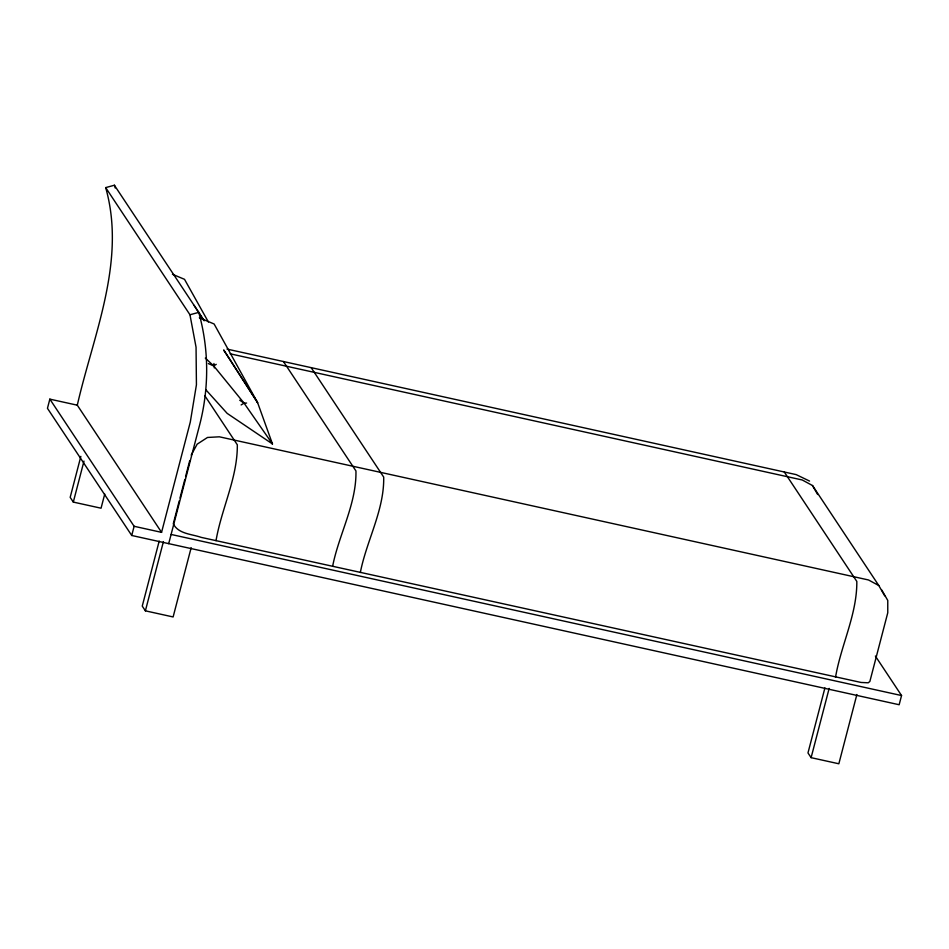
<?xml version="1.0" encoding="UTF-8"?>
<svg xmlns="http://www.w3.org/2000/svg" width="949" height="949" viewBox="0 0 949 949"><rect width="100%" height="100%" fill="white"/><g stroke="black" fill="none" stroke-linecap="round" stroke-linejoin="round"><path stroke-width="1.42" d="M213.928 363.503L214.296 367.915M115.22 187.985A225.257 216.894 -33.5 0 0 114.461 185.221L105.683 187.605L189.966 314.76L196.052 347.204L196.431 384.784L190.286 422.103L161.567 532.353L77.296 405.187L49.846 399.138L47.45 408.319L131.733 535.485L899.154 704.739L901.55 695.546L875.369 656.044M77.296 405.187C93.453 334.416 126.466 261.141 105.683 187.605M80.855 456.374L70.179 497.359L73.31 502.092L101.057 508.201L104.734 494.073M73.31 502.092L83.986 461.095M131.733 535.485L134.117 526.292L49.846 399.138M159.195 541.084L142.255 606.103L145.387 610.836L173.121 616.957L191.164 547.692M145.387 610.836L163.43 541.571M179.242 500.894L173.287 523.789C178.341 534.026 191.71 534.026 201.212 537.383L861.075 682.461L868.216 682.794L869.865 681.453L887.766 612.769L887.766 600.444L881.74 589.981M179.99 498.035L184.841 479.435M185.589 476.576L189.681 460.834M168.708 543.635L199.871 424.025A225.257 216.894 -33.5 0 0 198.744 312.387L114.39 185.245M216.028 540.645C221.473 508.605 237.653 477.62 237.321 444.796L204.747 395.638M824.918 687.918L807.979 752.937L811.11 757.658L838.845 763.779L856.888 694.514M811.11 757.658L829.153 688.405M835.523 677.278C840.956 645.237 857.149 614.252 856.817 581.429L784.289 471.997M332.613 566.363C338.829 534.489 356.658 503.931 355.946 470.953L283.419 361.522M360.347 572.472C366.575 540.61 384.392 510.04 383.693 477.074L311.165 367.643M191.176 455.105L197.167 444.168L207.487 437.465L219.385 436.813L868.513 579.969L878.786 585.521L884.682 595.806M216.242 364.333L213.727 365.923L208.353 363.586M241.129 404.938L244.083 403.147L246.598 403.052M189.966 314.76L198.744 312.387M227.036 349.09L796.187 474.619L809.556 481.072M230.168 353.811L802.237 479.98L812.51 485.532L878.786 585.521M134.117 526.292L161.567 532.353M171.105 534.453L901.55 695.546M172.433 274.261L184.521 279.326L208.365 321.96M199.337 317.796L214.118 323.989L257.618 402.661L272.47 443.954L227.167 413.384L205.696 389.612M239.717 400.205L244.083 403.147L272.47 443.954L271.023 441.771M205.304 358.105L213.727 365.923L244.083 403.147M194.059 305.305L203.537 320.015M198.578 312.114L204.142 320.798M812.51 485.532L817.67 494.524M228.175 356.777L223.656 349.967L257.618 402.661L228.175 356.777"/></g></svg>
